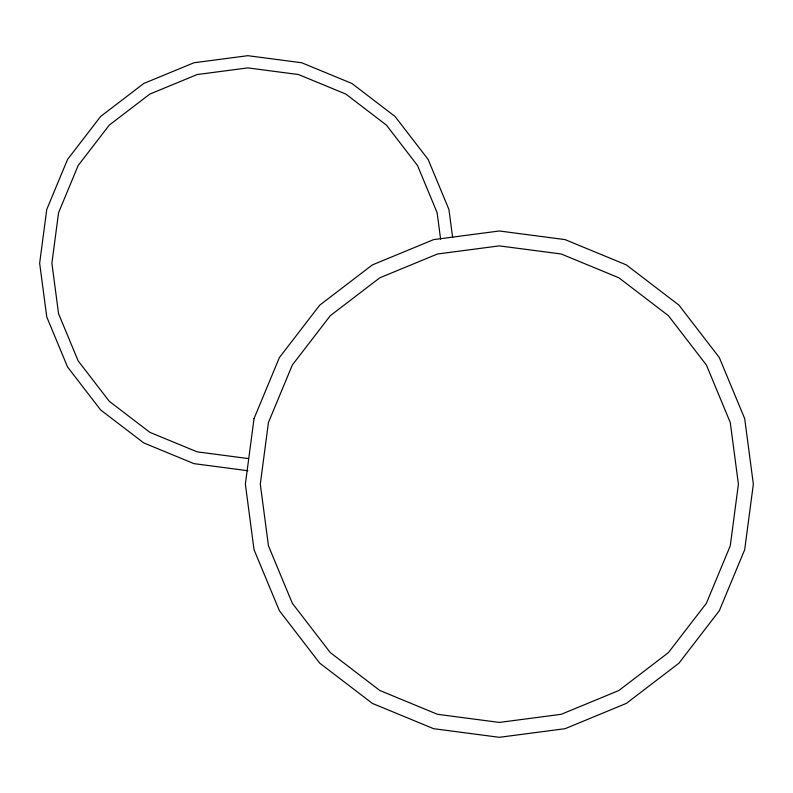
<?xml version="1.0" encoding="UTF-8"?>
<svg xmlns="http://www.w3.org/2000/svg" width="793" height="793" viewBox="0 0 793 793"><rect width="100%" height="100%" fill="white"/><g stroke="black" fill="none" stroke-linecap="round" stroke-linejoin="round"><path stroke-width="1.19" d="M247.842 458.503L197.13 451.851L149.867 432.344L109.285 401.298L78.15 360.855L58.573 313.75L51.892 263.197L58.573 212.653L78.15 165.549L109.285 125.096L149.867 94.06L197.13 74.552L247.842 67.891L298.555 74.552L345.817 94.06L386.399 125.096L417.534 165.549L437.112 212.653L440.611 239.129M247.842 470.715L193.958 463.637L143.741 442.91L100.632 409.931L67.544 366.951L46.747 316.913L39.65 263.197L46.747 209.491L67.544 159.443L100.632 116.472L143.741 83.493L193.958 62.756L247.842 55.688L301.727 62.756L351.933 83.493L395.053 116.472L428.141 159.443L448.937 209.491L452.644 237.563M254.018 418.625L245.364 484.146L254.018 549.668L279.394 610.729L319.757 663.166L372.363 703.391L433.622 728.688L499.352 737.312L565.092 728.688L626.351 703.391L678.957 663.166L719.32 610.729L744.696 549.668L753.35 484.146L744.696 418.625L719.32 357.564L678.957 305.136L626.351 264.902L565.092 239.615L499.352 230.981L433.622 239.615L372.363 264.902L319.757 305.136L279.394 357.564L254.018 418.625M268.45 422.481L260.302 484.146L268.45 545.822L292.33 603.285L330.324 652.629L379.827 690.495L437.488 714.305L499.352 722.423L561.226 714.305L618.887 690.495L668.39 652.629L706.385 603.285L730.264 545.822L738.412 484.146L730.264 422.481L706.385 365.008L668.39 315.664L618.887 277.798L561.226 253.998L499.352 245.88L437.488 253.998L379.827 277.798L330.324 315.664L292.33 365.008L268.45 422.481"/></g></svg>
